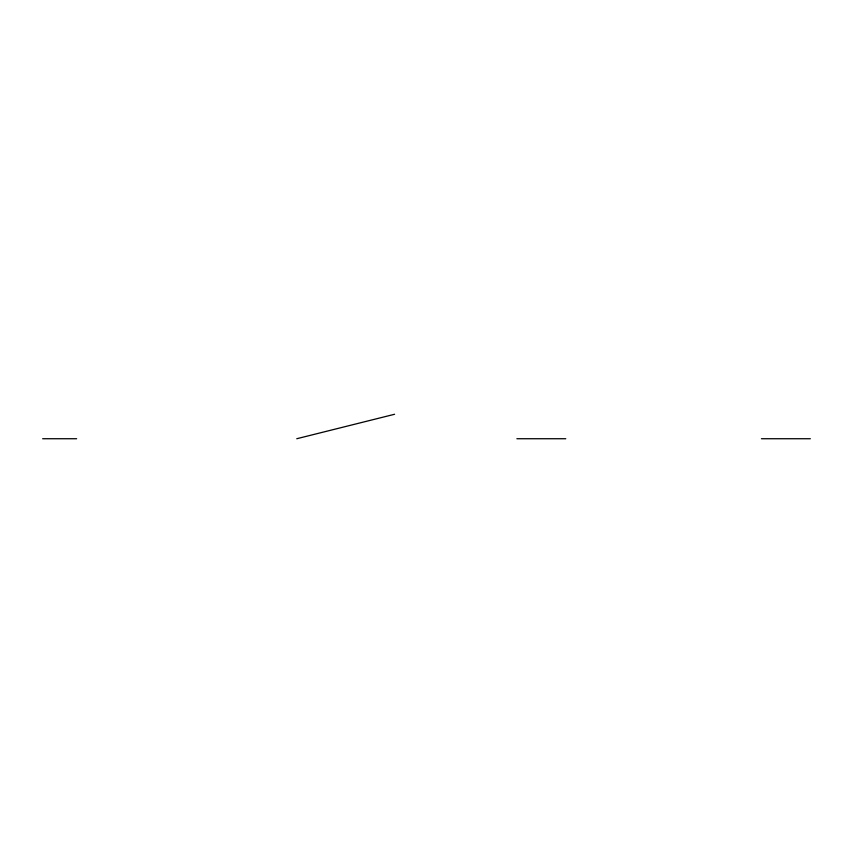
<?xml version="1.0" encoding="UTF-8"?>
<svg xmlns="http://www.w3.org/2000/svg" width="853" height="853" viewBox="0 0 853 853"><rect width="100%" height="100%" fill="white"/><g stroke="black" fill="none" stroke-linecap="round" stroke-linejoin="round"><path stroke-width="1.28" d="M296.759 438.73L394.587 414.27M42.65 438.73L76.653 438.73M516.875 438.73L565.784 438.73M761.441 438.73L810.35 438.73"/></g></svg>
